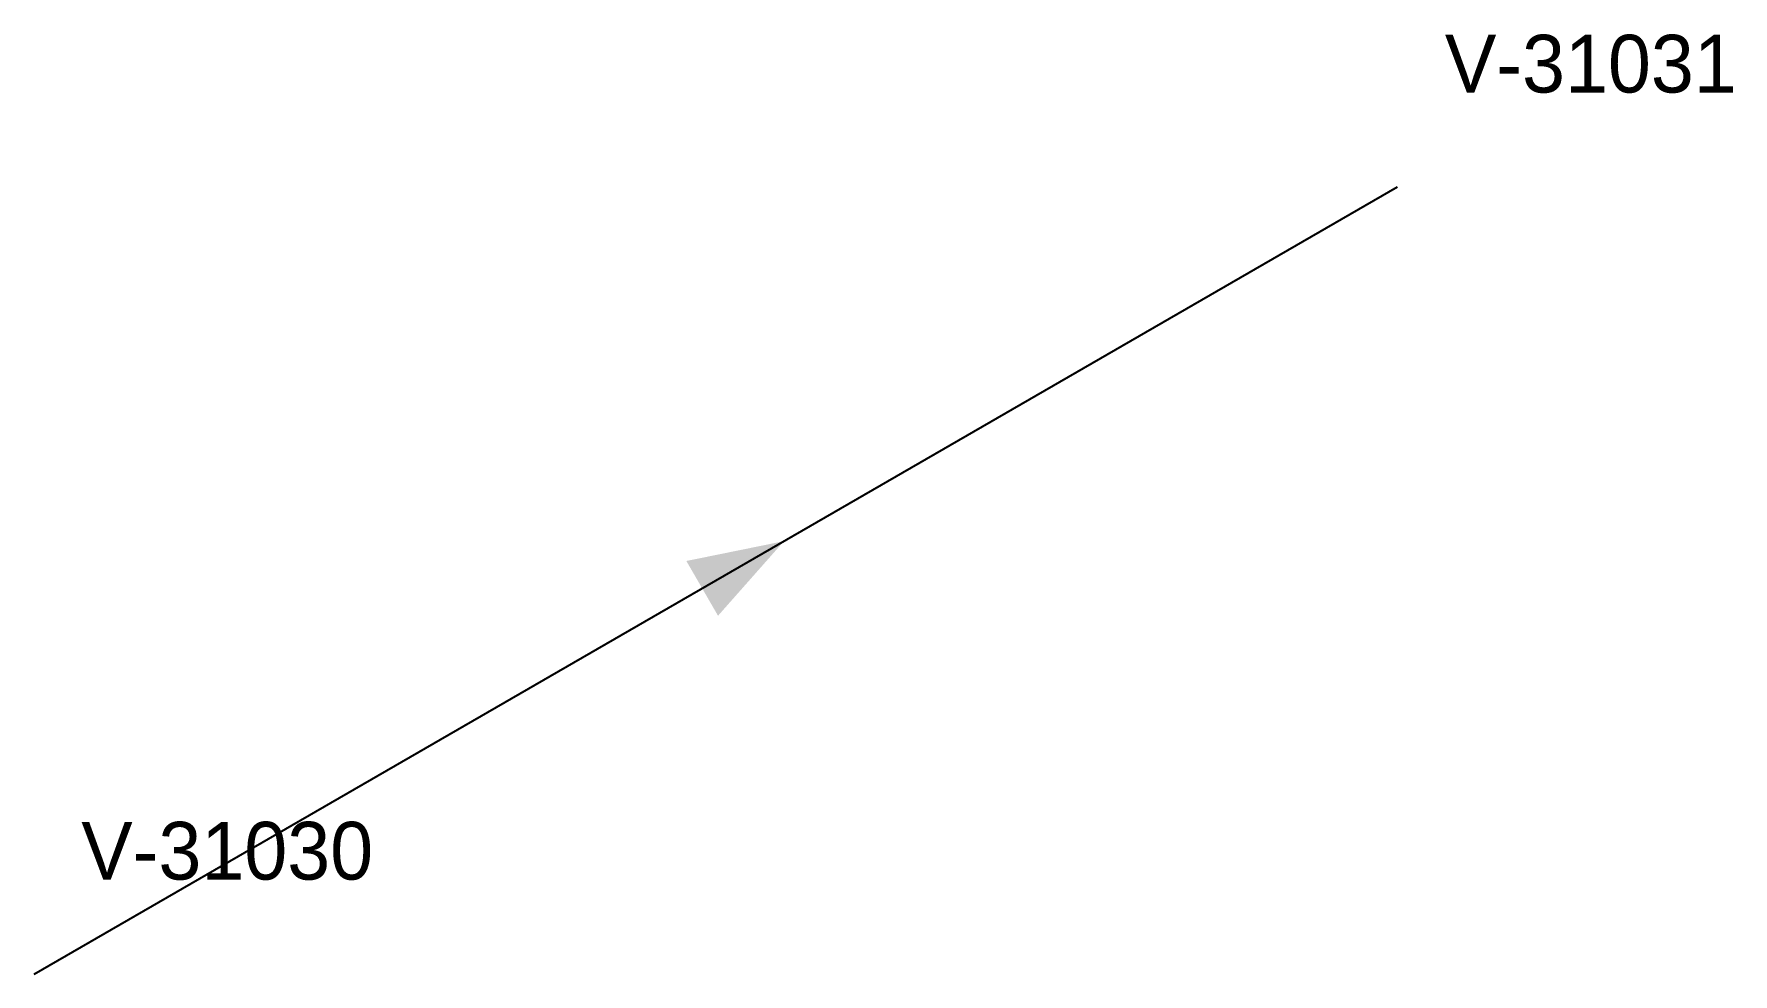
# Model space of a CAD drawing. Header units: metres. Extents: x 170 to 494, y 125 to 304.
import ezdxf

# ---------------------------------------------------------------- set-up
doc = ezdxf.new("R2010")
doc.units = ezdxf.units.M

msp = doc.modelspace()

# ---------------------------------------------------------------- linework, layer by layer
msp.add_line((170.1, 125), (429.9, 275))
msp.add_solid([(312.99, 207.5), (300.42, 193.28), (294.39, 203.72)])

# ---------------------------------------------------------------- texts
for s, p in [('V-31031', (438.9, 293)), ('V-31030', (179.1, 143))]:
    msp.add_text(s, height=11).set_placement(p)

doc.saveas('drawing.dxf')
